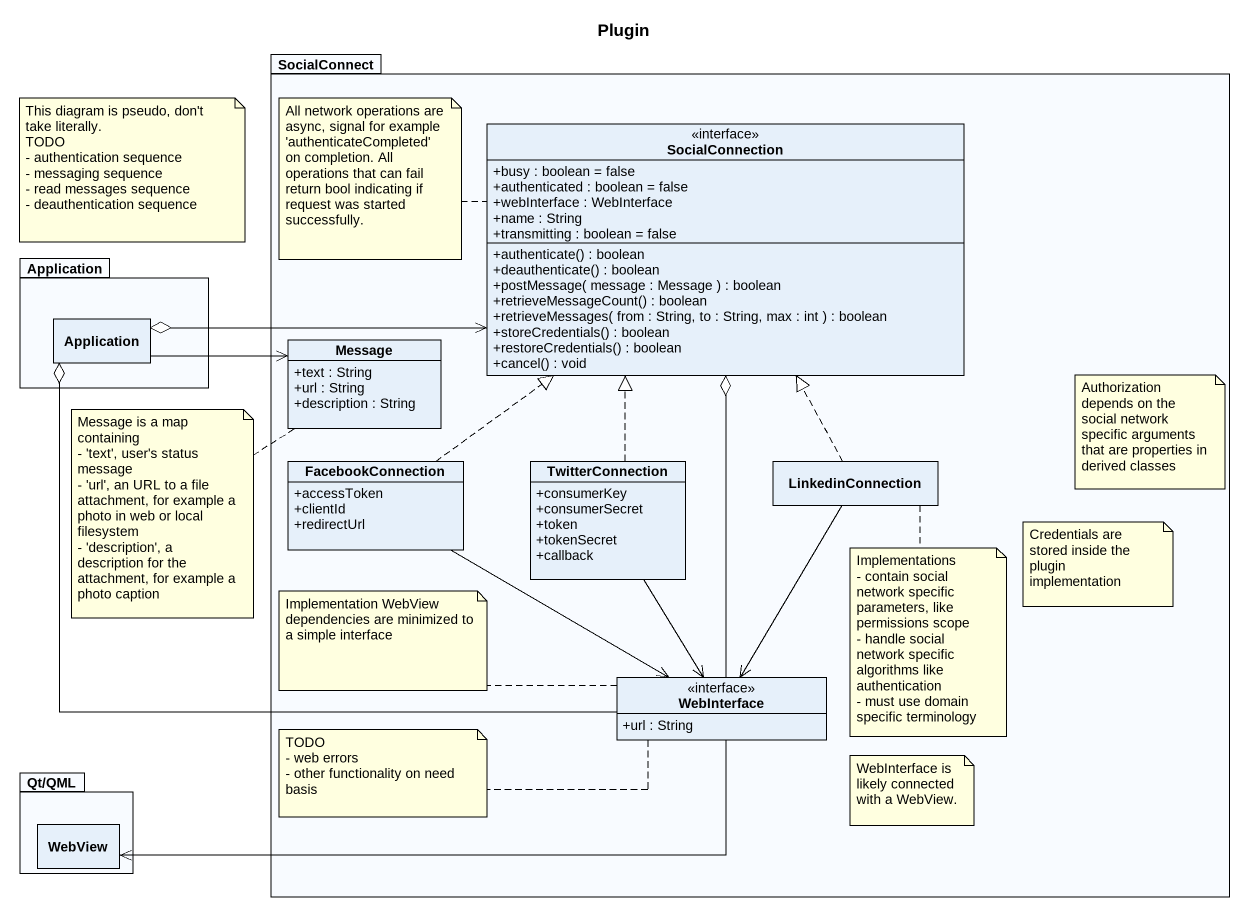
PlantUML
@startuml
title Plugin
hide circle
hide empty members
skinparam classAttributeIconSize 0
package SocialConnect {
  interface SocialConnection {
    +busy : boolean = false
    +authenticated : boolean = false
    +webInterface : WebInterface
    +name : String
    +transmitting : boolean = false
    +authenticate() : boolean
    +deauthenticate() : boolean
    +postMessage( message : Message ) : boolean
    +retrieveMessageCount() : boolean
    +retrieveMessages( from : String, to : String, max : int ) : boolean
    +storeCredentials() : boolean
    +restoreCredentials() : boolean
    +cancel() : void
  }
  class Message {
    +text : String
    +url : String
    +description : String
  }
  class FacebookConnection {
    +accessToken
    +clientId
    +redirectUrl
  }
  class TwitterConnection {
    +consumerKey
    +consumerSecret
    +token
    +tokenSecret
    +callback
  }
  class LinkedinConnection
  interface WebInterface {
    +url : String
  }
}
package Application {
  class "Application" as Application_2
}
package "Qt/QML" as Qt_QML {
  class WebView
}
SocialConnection o-- WebInterface
Application_2 o-right-> SocialConnection
Application_2 -right-> Message
Application_2 o-right- WebInterface
FacebookConnection .up.|> SocialConnection
FacebookConnection -right-> WebInterface
TwitterConnection .up.|> SocialConnection
TwitterConnection --> WebInterface
LinkedinConnection .up.|> SocialConnection
LinkedinConnection --> WebInterface
WebInterface -left-> WebView
note as N1
  This diagram is pseudo, don't take literally.
  TODO
  - authentication sequence
  - messaging sequence
  - read messages sequence
  - deauthentication sequence
end note
note left of SocialConnection : All network operations are async, signal for example 'authenticateCompleted' on completion. All operations that can fail return bool indicating if request was started successfully.
note bottom of Message
  Message is a map containing
  - 'text', user's status message
  - 'url', an URL to a file attachment, for example a photo in web or local filesystem
  - 'description', a description for the attachment, for example a photo caption
end note
note as N4
  Authorization depends on the social network specific arguments that are properties in derived classes
end note
note as N5
  Credentials are stored inside the plugin implementation
end note
note bottom of LinkedinConnection
  Implementations
  - contain social network specific parameters, like permissions scope
  - handle social network specific algorithms like authentication
  - must use domain specific terminology
end note
note left of WebInterface : Implementation WebView dependencies are minimized to a simple interface
note left of WebInterface
  TODO
  - web errors
  - other functionality on need basis
end note
note as N9
  WebInterface is likely connected with a WebView.
end note
@enduml
